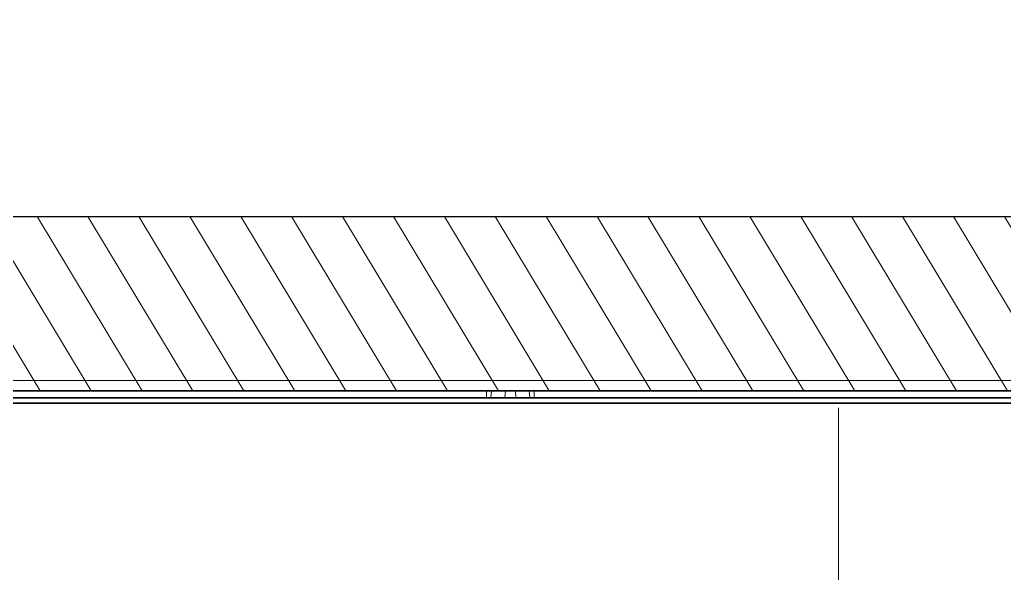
# Model space of a CAD drawing. Header units: inches. Extents: x 258415 to 640093, y 441672 to 945769.
# Drawn here: x 338814 to 338955, y 462697.7 to 462777.1 of the extents above; entities that cross this region are included whole.
import ezdxf

# ---------------------------------------------------------------- set-up
doc = ezdxf.new("R2010")
doc.units = ezdxf.units.IN
doc.header["$MEASUREMENT"] = 0
doc.linetypes.add('CENTERX2', pattern=[4, 2.5, -0.5, 0.5, -0.5])
for name, color, linetype in [('CQ centerline', 8, 'Continuous'), ('CQ Grg Gypsum', 41, 'Continuous'), ('CQ Light Elevation', 4, 'Continuous')]:
    doc.layers.add(name, color=color, linetype=linetype)
doc.layers.add('CQ Gypsum Hatch', color=8, linetype='Continuous', lineweight=20)
doc.layers.add('CQ Lighting', color=5, linetype='Continuous', lineweight=0)

# ---------------------------------------------------------------- blocks, each defined once
blk = doc.blocks.new('T.HC0E0.HQ12 side 1')
at = {"layer": 'CQ Lighting', "color": 1, "lineweight": 13}
blk.add_line((441385.19, 518820.2), (441594.89, 518820.2), dxfattribs=at)
at = {"layer": 'CQ Lighting', "color": 1, "lineweight": 35}
for p, q in [((441352.04, 518818.72), (441486.63, 518818.72)), ((441493.45, 518818.72), (441628.04, 518818.72)), ((441660.24, 518817.72), (441328.06, 518817.72)), ((441352.04, 518817.72), (441486.63, 518817.72)), ((441493.45, 518817.72), (441628.04, 518817.72)), ((441594.89, 518816.92), (441385.19, 518816.92))]:
    blk.add_line(p, q, dxfattribs=at)
at = {"layer": 'CQ Lighting', "color": 1, "lineweight": 35, "ltscale": 0.017678}
for p, q in [((441486.63, 518818.72), (441487.33, 518818.72)), ((441492.75, 518818.72), (441493.45, 518818.72))]:
    blk.add_line(p, q, dxfattribs=at)
at = {"layer": 'CQ Lighting', "color": 1, "lineweight": 13, "ltscale": 0.025}
for p, q in [((441486.63, 518817.72), (441486.63, 518818.72)), ((441493.45, 518817.72), (441493.45, 518818.72))]:
    blk.add_line(p, q, dxfattribs=at)
at = {"layer": 'CQ Lighting', "color": 1, "lineweight": 13, "ltscale": 0.025094}
for p, q in [((441487.25, 518817.72), (441487.33, 518818.72)), ((441489.25, 518817.72), (441489.33, 518818.72)), ((441490.83, 518817.72), (441490.75, 518818.72)), ((441492.83, 518817.72), (441492.75, 518818.72))]:
    blk.add_line(p, q, dxfattribs=at)
at = {"layer": 'CQ Lighting', "color": 1, "lineweight": 35, "ltscale": 0.05}
for p, q in [((441487.33, 518818.72), (441489.33, 518818.72)), ((441492.75, 518818.72), (441490.75, 518818.72)), ((441487.25, 518817.72), (441489.25, 518817.72)), ((441492.83, 518817.72), (441490.83, 518817.72))]:
    blk.add_line(p, q, dxfattribs=at)
at = {"layer": 'CQ Lighting', "color": 1, "lineweight": 35, "ltscale": 0.035355}
blk.add_line((441489.33, 518818.72), (441490.75, 518818.72), dxfattribs=at)
at = {"layer": 'CQ Lighting', "color": 1, "lineweight": 35, "ltscale": 0.015507}
for p, q in [((441486.63, 518817.72), (441487.25, 518817.72)), ((441492.83, 518817.72), (441493.45, 518817.72))]:
    blk.add_line(p, q, dxfattribs=at)
at = {"layer": 'CQ Lighting', "color": 1, "lineweight": 35, "ltscale": 0.039697}
blk.add_line((441489.25, 518817.72), (441490.83, 518817.72), dxfattribs=at)

msp = doc.modelspace()

# ---------------------------------------------------------------- hatches: boundary and pattern name
at = {"layer": 'CQ Gypsum Hatch'}
h = msp.add_hatch(dxfattribs=at)
h.set_pattern_fill('ANSI31', color=256, scale=50, angle=76.02858, style=0)
h.set_pattern_definition([(121.0285767, (-6464.915, -0.0223), (-5.35568947, -3.22165956), [])])
edge = h.paths.add_edge_path()
edge.add_line((338261.279, 462748.832), (339551.273, 462748.832))
edge.add_line((339551.273, 462748.832), (339551.273, 462773.832))
edge.add_line((339551.273, 462773.832), (339596.273, 462773.832))
edge.add_line((339596.273, 462773.832), (339596.273, 462748.832))
edge.add_line((339596.273, 462748.832), (339576.273, 462748.832))
edge.add_line((339576.273, 462748.832), (339576.273, 462723.832))
edge.add_line((339576.273, 462723.832), (338236.279, 462723.832))
edge.add_line((338236.279, 462723.832), (338236.279, 462748.832))
edge.add_line((338236.279, 462748.832), (338216.279, 462748.832))
edge.add_line((338216.279, 462748.832), (338216.279, 462773.832))
edge.add_line((338216.279, 462773.832), (338261.279, 462773.832))
edge.add_line((338261.279, 462773.832), (338261.279, 462748.832))
edge.add_line((338261.279, 462748.832), (339551.273, 462748.832))

# ---------------------------------------------------------------- linework, layer by layer
at = {"layer": 'CQ centerline', "linetype": 'CENTERX2', "lineweight": 0, "ltscale": 150}
msp.add_line((338931.272, 459196.424, 0), (338931.272, 463718.596, 0), dxfattribs=at)
at = {"layer": 'CQ Grg Gypsum', "elevation": 0}
msp.add_lwpolyline([(338261.279, 462748.832), (339551.273, 462748.832), (339551.273, 462773.832), (339596.273, 462773.832), (339596.273, 462748.832), (339576.273, 462748.832), (339576.273, 462723.832), (338236.279, 462723.832), (338236.279, 462748.832), (338216.279, 462748.832), (338216.279, 462773.832), (338261.279, 462773.832), (338261.279, 462748.832), (339551.273, 462748.832)], dxfattribs=at)

# ---------------------------------------------------------------- block references
at = {"layer": 'CQ Light Elevation', "xscale": -1}
msp.add_blockref('T.HC0E0.HQ12 side 1', (780374.311, -56094.863, 0), dxfattribs=at)

doc.saveas('drawing.dxf')
